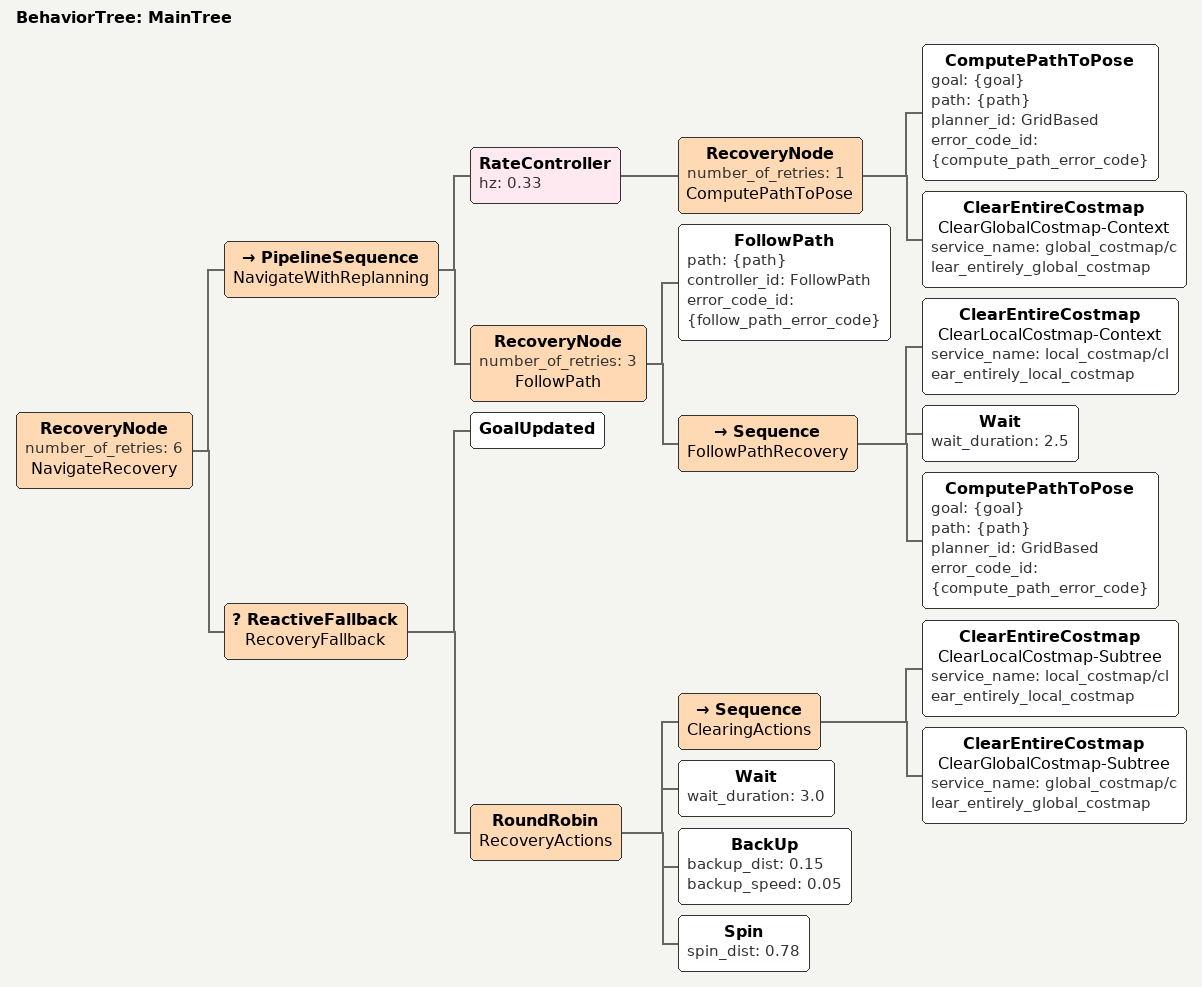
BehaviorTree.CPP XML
<root main_tree_to_execute="MainTree">
  <BehaviorTree ID="MainTree">
    <RecoveryNode number_of_retries="6" name="NavigateRecovery">
      <PipelineSequence name="NavigateWithReplanning">
        <RateController hz="0.33">
          <RecoveryNode number_of_retries="1" name="ComputePathToPose">
            <ComputePathToPose goal="{goal}" path="{path}" planner_id="GridBased"
              error_code_id="{compute_path_error_code}"/>
            <ClearEntireCostmap name="ClearGlobalCostmap-Context"
              service_name="global_costmap/clear_entirely_global_costmap"/>
          </RecoveryNode>
        </RateController>
        <RecoveryNode number_of_retries="3" name="FollowPath">
          <FollowPath path="{path}" controller_id="FollowPath"
            error_code_id="{follow_path_error_code}"/>
          <Sequence name="FollowPathRecovery">
            <ClearEntireCostmap name="ClearLocalCostmap-Context"
              service_name="local_costmap/clear_entirely_local_costmap"/>
            <Wait wait_duration="2.5"/>
            <ComputePathToPose goal="{goal}" path="{path}" planner_id="GridBased"
              error_code_id="{compute_path_error_code}"/>
          </Sequence>
        </RecoveryNode>
      </PipelineSequence>
      <ReactiveFallback name="RecoveryFallback">
        <GoalUpdated/>
        <RoundRobin name="RecoveryActions">
          <Sequence name="ClearingActions">
            <ClearEntireCostmap name="ClearLocalCostmap-Subtree"
              service_name="local_costmap/clear_entirely_local_costmap"/>
            <ClearEntireCostmap name="ClearGlobalCostmap-Subtree"
              service_name="global_costmap/clear_entirely_global_costmap"/>
          </Sequence>
          <Wait wait_duration="3.0"/>
          <BackUp backup_dist="0.15" backup_speed="0.05"/>
          <Spin spin_dist="0.78"/>
        </RoundRobin>
      </ReactiveFallback>
    </RecoveryNode>
  </BehaviorTree>
</root>
